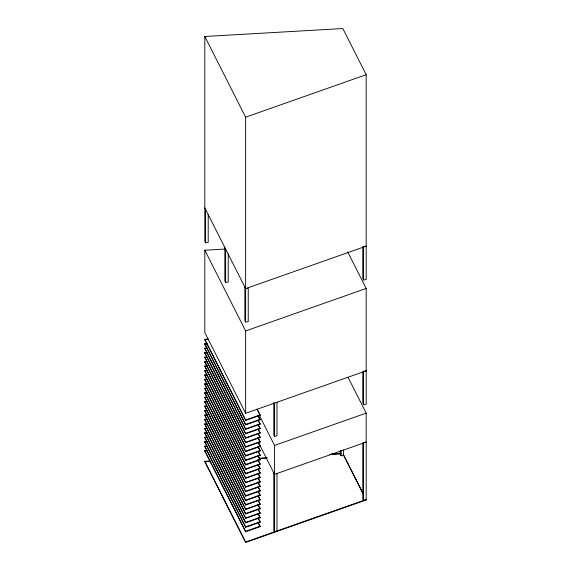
<?xml version="1.0" encoding="UTF-8"?>
<svg xmlns="http://www.w3.org/2000/svg" width="571" height="571" viewBox="0 0 571 571"><rect width="100%" height="100%" fill="white"/><g stroke="black" fill="none" stroke-linecap="round" stroke-linejoin="round"><path stroke-width="0.86" d="M204.818 207.915L245.63 288.633L248.242 288.191L248.242 321.587L245.63 322.03L245.63 117.191L366.182 74.701L342.843 28.55L204.818 36.48L204.818 241.312L205.581 242.825L208.201 242.382L208.201 214.261M245.63 288.633L366.182 246.144L363.563 246.586L363.563 279.983L366.182 279.54L366.182 74.701M366.182 288.448L366.182 404.225L363.563 404.661L363.563 371.264L366.182 370.829L245.63 413.311L245.63 330.937L366.182 288.448L347.675 251.84M260.098 414.896L260.098 415.338L245.63 420.442L245.63 419.992L260.098 414.896L257.3 409.371M260.098 419.35L260.098 419.792L245.63 424.888L245.63 424.446L260.098 419.35L258.099 415.402M260.098 423.803L260.098 424.246L245.63 429.342L245.63 428.9L260.098 423.803L258.099 419.856M260.098 428.257L260.098 428.7L245.63 433.796L245.63 433.353L260.098 428.257L258.099 424.31M260.098 432.704L260.098 433.153L245.63 438.25L245.63 437.807L260.098 432.704L258.099 428.757M260.098 437.158L260.098 437.607L245.63 442.703L245.63 442.261L260.098 437.158L258.499 434.003M260.098 441.611L260.098 442.061L245.63 447.157L245.63 446.715L260.098 441.611L258.099 437.664M273.795 402.484L273.795 435.002L274.558 436.515L276.971 435.666L276.971 402.269M260.098 446.065L260.098 446.508L245.63 451.611L245.63 451.161L260.098 446.065L258.099 442.118M260.098 450.519L260.098 450.962L245.63 456.065L245.63 455.615L260.098 450.519L258.099 446.572M273.795 472.852L273.795 530.745L274.558 532.251L274.558 445.423L366.182 413.126L348.074 377.317M260.098 454.973L260.098 455.415L245.63 460.519L245.63 460.069L260.098 454.973L258.099 451.026M260.098 459.427L260.098 459.869L245.63 464.965L245.63 464.523L260.098 459.427L258.499 456.265M260.098 463.88L260.098 464.323L245.63 469.419L245.63 468.977L260.098 463.88L258.099 459.933M260.098 468.327L260.098 468.777L245.63 473.873L245.63 473.43L260.098 468.327L258.099 464.38M260.098 472.781L260.098 473.231L245.63 478.327L245.63 477.884L260.098 472.781L258.099 468.834M260.098 477.235L260.098 477.684L245.63 482.78L245.63 482.338L260.098 477.235L258.099 473.288M260.098 481.688L260.098 482.138L245.63 487.234L245.63 486.785L260.098 481.688L258.499 478.534M260.098 486.142L260.098 486.585L245.63 491.688L245.63 491.238L260.098 486.142L258.099 482.195M260.098 490.596L260.098 491.039L245.63 496.142L245.63 495.692L260.098 490.596L258.099 486.649M260.098 495.05L260.098 495.492L245.63 500.589L245.63 500.146L260.098 495.05L258.099 491.103M260.098 499.504L260.098 499.946L245.63 505.042L245.63 504.6L260.098 499.504L258.099 495.557M260.098 503.957L260.098 504.4L245.63 509.496L245.63 509.054L260.098 503.957L258.499 500.796M260.098 508.404L260.098 508.854L245.63 513.95L245.63 513.507L260.098 508.404L258.099 504.457M260.098 512.858L260.098 513.308L245.63 518.404L245.63 517.961L260.098 512.858L258.099 508.911M260.098 517.312L260.098 517.761L245.63 522.858L245.63 522.415L260.098 517.312L258.099 513.365M260.098 521.766L260.098 522.208L245.63 527.311L245.63 526.862L260.098 521.766L258.099 517.818M260.098 526.219L260.098 526.662L245.63 531.765L245.63 531.315L260.098 526.219L258.499 523.065M366.182 413.126L366.182 499.96L245.63 542.45L245.63 542.007L366.182 499.518M224.846 247.514L224.846 280.918L225.609 282.424L228.222 281.988L228.222 253.859M340.23 450.69L340.23 454.252L340.994 455.758L343.606 455.323L343.606 449.977M362.799 442.782L362.799 498.89L363.563 500.403L366.182 499.96M245.63 413.311L204.818 332.6L204.818 250.219L225.302 249.042M245.63 420.442L204.818 339.724L204.818 339.281L208.308 339.081M204.818 339.724L208.308 339.524M245.63 424.888L204.818 344.177L204.818 343.728L207.437 343.578M204.818 344.177L207.437 344.027M245.63 429.342L204.818 348.631L204.818 348.182L207.437 348.032M204.818 348.631L207.437 348.481M245.63 433.796L204.818 353.085L204.818 352.635L206.566 352.535M204.818 353.085L207.437 352.935M245.63 438.25L204.818 357.539L204.818 357.089L206.566 356.989M204.818 357.539L207.437 357.382M245.63 442.703L204.818 361.985L204.818 361.543L206.566 361.443M204.818 361.985L207.437 361.836M245.63 447.157L204.818 366.439L204.818 365.997L207.437 365.847M204.818 366.439L207.437 366.289M245.63 451.611L204.818 370.893L204.818 370.451L207.437 370.301M204.818 370.893L207.437 370.743M245.63 456.065L204.818 375.347L204.818 374.904L206.566 374.804M204.818 375.347L207.437 375.197M245.63 460.519L204.818 379.801L204.818 379.358L206.566 379.258M204.818 379.801L207.437 379.651M245.63 464.965L204.818 384.254L204.818 383.805L206.566 383.705M204.818 384.254L207.437 384.105M245.63 469.419L204.818 388.708L204.818 388.259L207.437 388.109M204.818 388.708L207.437 388.558M245.63 473.873L204.818 393.162L204.818 392.712L207.437 392.562M204.818 393.162L207.437 393.012M245.63 478.327L204.818 397.609L204.818 397.166L206.566 397.066M204.818 397.609L207.437 397.459M245.63 482.78L204.818 402.063L204.818 401.62L206.566 401.52M204.818 402.063L207.437 401.913M245.63 487.234L204.818 406.516L204.818 406.074L206.566 405.974M204.818 406.516L207.437 406.366M245.63 491.688L204.818 410.97L204.818 410.528L207.437 410.378M204.818 410.97L207.437 410.82M245.63 496.142L204.818 415.424L204.818 414.981L207.437 414.832M204.818 415.424L207.437 415.274M245.63 500.589L204.818 419.878L204.818 419.428L206.566 419.328M204.818 419.878L207.437 419.728M245.63 505.042L204.818 424.332L204.818 423.882L206.566 423.782M204.818 424.332L207.437 424.182M245.63 509.496L204.818 428.785L204.818 428.336L206.566 428.236M204.818 428.785L207.437 428.635M245.63 513.95L204.818 433.239L204.818 432.789L207.437 432.64M204.818 433.239L207.437 433.082M245.63 518.404L204.818 437.686L204.818 437.243L207.437 437.093M204.818 437.686L207.437 437.536M245.63 522.858L204.818 442.14L204.818 441.697L206.566 441.597M204.818 442.14L207.437 441.99M245.63 527.311L204.818 446.593L204.818 446.151L206.566 446.051M204.818 446.593L207.437 446.443M245.63 531.765L204.818 451.047L204.818 450.605L206.566 450.505M204.818 451.047L207.437 450.897M245.63 542.45L204.818 461.732L204.818 461.289L210.164 460.983M259.141 458.17L267.157 457.706M331.273 454.031L341.065 453.467M204.818 461.732L210.164 461.425M259.141 458.613L267.157 458.156M329.488 454.573L341.065 453.909M363.563 279.983L362.799 278.47L362.799 246.829M204.818 36.48L245.63 117.191M363.563 404.661L362.799 403.155L362.799 371.514M343.25 454.159L362.963 493.151M343.25 454.602L362.963 493.594M245.63 322.03L244.866 320.517L244.866 287.12M204.818 250.219L245.63 330.937M256.9 409.029L260.098 415.338M259.27 415.181L274.558 445.423M257.699 415.06L260.098 419.792M258.099 420.299L260.098 424.246M258.099 424.753L260.098 428.7M258.099 429.206L260.098 433.153M258.099 433.66L260.098 437.607M257.699 437.322L260.098 442.061M258.463 442.532L274.558 474.365L366.182 442.075L363.563 442.511L363.563 500.403M258.099 442.561L260.098 446.508M204.818 339.281L245.63 419.992M258.099 447.014L260.098 450.962M204.818 343.728L245.63 424.446M258.099 451.468L260.098 455.415M204.818 348.182L245.63 428.9M258.099 455.922L260.098 459.869M204.818 352.635L245.63 433.353M257.699 459.584L260.098 464.323M204.818 357.089L245.63 437.807M258.099 464.83L260.098 468.777M204.818 361.543L245.63 442.261M258.099 469.283L260.098 473.231M204.818 365.997L245.63 446.715M258.099 473.737L260.098 477.684M204.818 370.451L245.63 451.161M258.099 478.191L260.098 482.138M204.818 374.904L245.63 455.615M257.699 481.853L260.098 486.585M204.818 379.358L245.63 460.069M258.099 487.092L260.098 491.039M204.818 383.805L245.63 464.523M258.099 491.545L260.098 495.492M204.818 388.259L245.63 468.977M258.099 495.999L260.098 499.946M204.818 392.712L245.63 473.43M258.099 500.453L260.098 504.4M204.818 397.166L245.63 477.884M257.699 504.114L260.098 508.854M204.818 401.62L245.63 482.338M258.099 509.361L260.098 513.308M204.818 406.074L245.63 486.785M258.099 513.814L260.098 517.761M204.818 410.528L245.63 491.238M258.099 518.261L260.098 522.208M204.818 414.981L245.63 495.692M258.099 522.715L260.098 526.662M204.818 419.428L245.63 500.146M204.818 423.882L245.63 504.6M204.818 428.336L245.63 509.054M204.818 432.789L245.63 513.507M204.818 437.243L245.63 517.961M204.818 441.697L245.63 522.415M204.818 446.151L245.63 526.862M204.818 450.605L245.63 531.315M204.818 461.289L245.63 542.007M340.994 450.419L340.994 455.758M276.971 473.516L276.971 531.401M274.558 403.119L274.558 436.515M225.609 249.027L225.609 282.424M205.581 209.429L205.581 242.825"/></g></svg>
